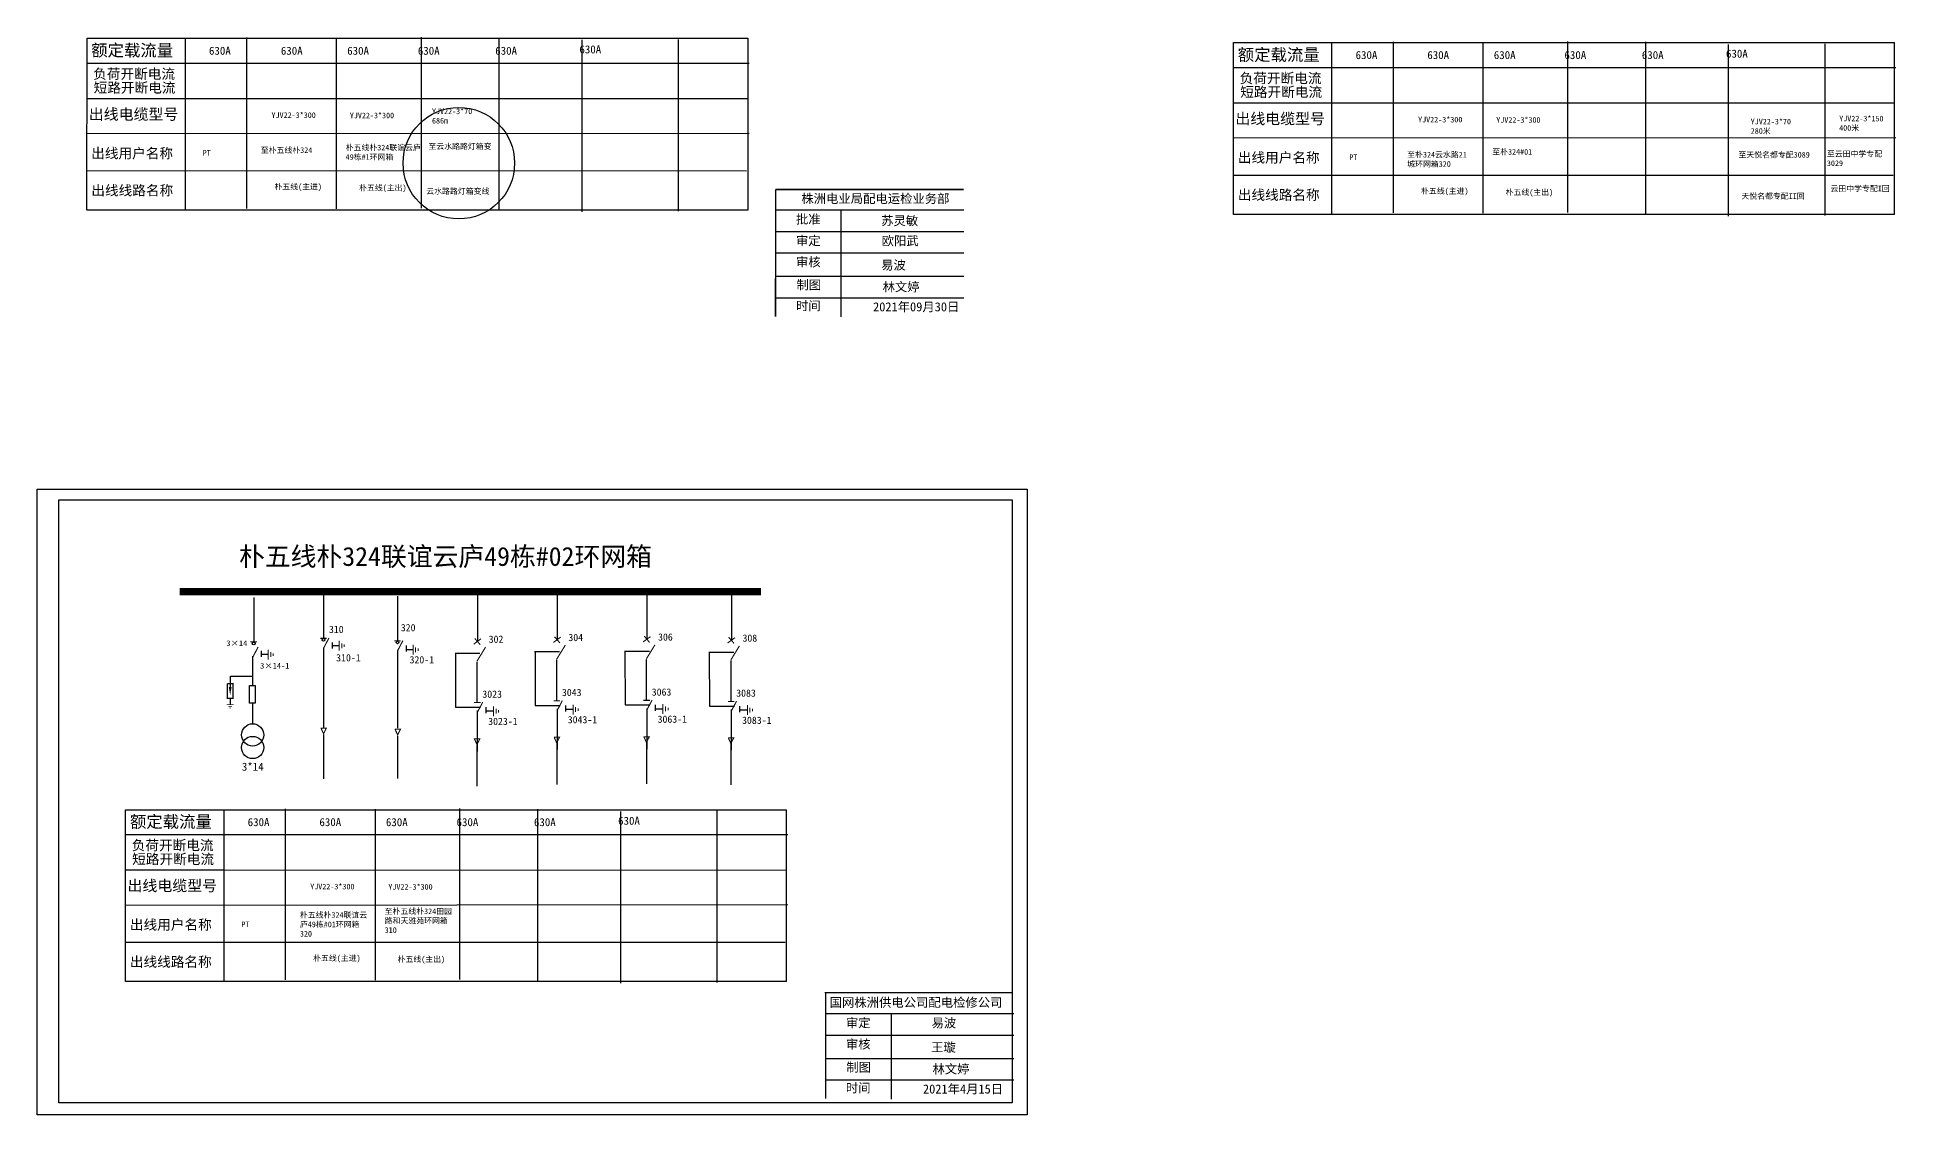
# Model space of a CAD drawing. Extents: x -251 to 1904, y -1451 to -24.
# Drawn here: x -251 to 960, y -1451 to -749 of the extents above; entities that cross this region are included whole.
import ezdxf

# ---------------------------------------------------------------- set-up
doc = ezdxf.new("R2010")
doc.units = 0
doc.header["$LTSCALE"] = 0.774411
doc.layers.get('0').update_dxf_attribs({"linetype": 'CONTINUOUS'})
doc.styles.add('_txtstyle_12.33_0_0', font='simsun.ttc', dxfattribs={"height": 12.32961})
doc.styles.add('_txtstyle_3.67_0_0', font='simsun.ttc', dxfattribs={"height": 3.669044})
doc.styles.add('HZ', font='')
doc.styles.add('KaiTi_GB2312_txtstyle_6.36_0_0', font='simkai_0.ttf', dxfattribs={"height": 6.362107})
doc.styles.add('SimSun_txtstyle_1.09_0_0', font='', dxfattribs={"height": 1.0944})
doc.styles.get("Standard").update_dxf_attribs({"font": '', "height": 2.5})
doc.styles.add('STYLE1', font='txt.shx', dxfattribs={"height": 2.6})
doc.styles.add('字体', font='simkai_0.ttf', dxfattribs={"height": 2.5})
doc.styles.get('HZ').set_extended_font_data('SimSun')
doc.styles.get('SimSun_txtstyle_1.09_0_0').set_extended_font_data('SimSun')
doc.styles.get('Standard').set_extended_font_data('SimSun')

# ---------------------------------------------------------------- blocks, each defined once
blk = doc.blocks.new('JD')
for points in [[(-2, 0.2), (-2, -0.2), (2, 0.2), (2, -0.2)], [(1, -1.2), (1, -0.8), (-1, -1.2), (-1, -0.8)], [(-0.5, -1.8), (-0.5, -2.2), (0.5, -1.8), (0.5, -2.2)]]:
    blk.add_trace(points)

msp = doc.modelspace()

# ---------------------------------------------------------------- linework, layer by layer
at = {"color": 0}
for p, q in [((-218.2, -862.1), (-218.1, -750.2)), ((-218.1, -750.2), (212.2, -750.2)), ((-114.3, -749.6), (-114.3, -861)), ((-55.8, -749.8), (-55.8, -861.2)), ((-0.6, -749.5), (-0.6, -860.8)), ((50, -749.8), (50, -861.7)), ((212.1, -750.2), (212.1, -862)), ((-154.2, -750.7), (-154.2, -862.1)), ((104, -751.3), (104, -863.2)), ((166.8, -750.9), (166.8, -862.7)), ((528.4, -865), (528.4, -753)), ((528.4, -753), (958.8, -753)), ((592.3, -753.5), (592.3, -864.9)), ((632.3, -752.5), (632.3, -863.9)), ((690.8, -752.7), (690.8, -864)), ((745.9, -752.3), (745.9, -863.7)), ((796.6, -752.6), (796.6, -864.5)), ((850.6, -754.2), (850.6, -866)), ((913.4, -753.7), (913.4, -865.6)), ((958.6, -753), (958.6, -864.9)), ((-218.1, -766.4), (213.1, -766.3)), ((528.5, -769.3), (959.7, -769.2)), ((-218, -789.4), (-154, -789.4)), ((-153.7, -789.4), (212.2, -789.5)), ((528.6, -792.2), (592.6, -792.2)), ((592.8, -792.2), (958.8, -792.3)), ((213.1, -812.1), (-218.1, -812.5)), ((959.7, -814.9), (528.5, -815.3)), ((211.3, -836.7), (-218.2, -836.6)), ((957.9, -839.5), (528.4, -839.5)), ((212.2, -862), (-218.1, -862.1)), ((958.8, -864.9), (528.4, -864.9)), ((-64.1, -1112.1), (-64.1, -1140.8)), ((-15.9, -1113.4), (-15.9, -1142.4)), ((36.2, -1111.2), (36.2, -1143.2)), ((88.1, -1110.1), (88.1, -1142.1)), ((146.5, -1109.8), (146.5, -1141.8)), ((201.5, -1110.5), (201.5, -1142.5)), ((-109.6, -1114.4), (-109.6, -1143.1)), ((-64.1, -1147.2), (-64.1, -1199.3)), ((-58.3, -1145.6), (-53.9, -1145.6)), ((-15.9, -1148.8), (-15.9, -1199.5)), ((-10.3, -1148.2), (-5.9, -1148.2)), ((73.3, -1149.5), (89.6, -1149.5)), ((131.8, -1149.2), (148.1, -1149.2)), ((132, -1149.4), (132.2, -1184.3)), ((-110.4, -1152.5), (-110.4, -1171.7)), ((-104.6, -1151.3), (-100.2, -1151.3)), ((21.5, -1150.6), (37.7, -1150.6)), ((21.7, -1150.9), (21.8, -1185.8)), ((35.7, -1156.1), (35.7, -1182.6)), ((73.6, -1149.7), (73.7, -1184.7)), ((87.5, -1155), (87.5, -1181.5)), ((146, -1154.6), (146, -1181.1)), ((186.8, -1149.9), (203.1, -1149.9)), ((187, -1150.1), (187.2, -1185)), ((201, -1155.3), (201, -1181.8)), ((-124.9, -1165.5), (-124.9, -1172.6)), ((-124.8, -1165.6), (-110.3, -1165.6)), ((-124.9, -1180.1), (-124.9, -1183.8)), ((-110.4, -1183.2), (-110.4, -1196.5)), ((21.8, -1185.8), (38.1, -1185.8)), ((73.7, -1184.7), (90, -1184.7)), ((132.2, -1184.3), (148.4, -1184.3)), ((187.2, -1185), (203.4, -1185)), ((36, -1188), (36, -1214.5)), ((42.1, -1188.2), (46.5, -1188.2)), ((87.9, -1186.9), (87.9, -1213.4)), ((93.9, -1187.1), (98.4, -1187.1)), ((146.3, -1186.5), (146.3, -1213)), ((152.4, -1186.8), (156.8, -1186.8)), ((201.3, -1187.2), (201.3, -1213.7)), ((207.4, -1187.5), (211.8, -1187.5)), ((-64.1, -1203.5), (-64.1, -1232.4)), ((-15.9, -1204.3), (-15.9, -1232.2)), ((87.7, -1209.5), (87.7, -1236)), ((146.1, -1209.2), (146.1, -1235.7)), ((201.1, -1209.9), (201.1, -1236.4)), ((35.8, -1210.6), (35.8, -1237.1)), ((-193, -1252.5), (237.4, -1252.5)), ((-193, -1364.4), (-193, -1252.5)), ((-129.1, -1253), (-129.1, -1364.3)), ((-89.1, -1251.9), (-89.1, -1363.3)), ((-30.6, -1252.1), (-30.6, -1363.5)), ((24.5, -1251.8), (24.5, -1363.1)), ((75.2, -1252.1), (75.2, -1363.9)), ((129.2, -1253.6), (129.2, -1365.5)), ((192, -1253.1), (192, -1365)), ((237.2, -1252.5), (237.2, -1364.3)), ((-192.9, -1268.7), (238.3, -1268.6)), ((-192.8, -1291.7), (-128.8, -1291.7)), ((-128.6, -1291.7), (237.4, -1291.8)), ((238.3, -1314.4), (-192.9, -1314.8)), ((236.5, -1339), (-193, -1338.9)), ((237.4, -1364.3), (-193, -1364.4))]:
    msp.add_line(p, q, dxfattribs=at)
at = {"color": 0, "linetype": 'Continuous'}
for p, q in [((230.3, -861.9), (352.8, -861.9)), ((272.8, -861.9), (272.8, -931.6)), ((230.3, -875.9), (352.8, -875.9)), ((230.3, -889.9), (352.8, -889.9)), ((230.3, -905.1), (352.8, -905.1)), ((230.3, -919.1), (352.8, -919.1)), ((262.8, -1385.2), (385.4, -1385.2)), ((305.4, -1385.6), (305.4, -1440.9)), ((262.8, -1399.2), (385.4, -1399.2)), ((262.8, -1414.4), (385.4, -1414.4)), ((262.8, -1428.4), (385.4, -1428.4))]:
    msp.add_line(p, q, dxfattribs=at)
at = {"color": 0, "linetype": 'Continuous', "const_width": 0.982}
for points in [[(230.3, -848.6), (230.2, -931.4)], [(230.3, -848.6), (352.8, -848.6)], [(262.1, -1371.6), (384.6, -1371.6)], [(262.8, -1371.2), (262.8, -1440.7)]]:
    msp.add_lwpolyline(points, dxfattribs=at)
at = {"linetype": 'Continuous'}
for points in [[(-250.6, -1043.8), (394, -1043.8), (394, -1451.2), (-250.6, -1451.2)], [(-236.5, -1050.8), (384.3, -1050.8), (384.3, -1443.3), (-236.5, -1443.3)]]:
    msp.add_lwpolyline(points, close=True, dxfattribs=at)
at = {"color": 0}
for points, const_width in [([(-157.9, -1110.5), (220.8, -1110.5)], 4.69), ([(-111.7, -1143.2), (-107.5, -1143.2)], 0.704), ([(-110.2, -1153.2), (-106.7, -1146.5)], 0.704), ([(-66.2, -1140.9), (-62.1, -1140.9)], 0.704), ([(-64.1, -1147.3), (-60.6, -1140.7)], 0.704), ([(-18, -1142.5), (-13.8, -1142.5)], 0.704), ([(-15.9, -1149), (-12.4, -1142.3)], 0.704), ([(33.7, -1144.7), (38.4, -1141.2)], 0.704), ([(34.4, -1141), (37.9, -1145)], 0.704), ([(35.8, -1155.8), (41.4, -1146.6)], 0.704), ([(85.6, -1143.6), (90.3, -1140.1)], 0.704), ([(86.3, -1139.9), (89.8, -1143.9)], 0.704), ([(87.6, -1154.6), (93.3, -1145.4)], 0.704), ([(144, -1143.2), (148.8, -1139.8)], 0.704), ([(144.7, -1139.5), (148.2, -1143.6)], 0.704), ([(146.1, -1154.3), (151.7, -1145.1)], 0.704), ([(199, -1143.9), (203.8, -1140.5)], 0.704), ([(199.7, -1140.2), (203.2, -1144.2)], 0.704), ([(201.1, -1155), (206.7, -1145.8)], 0.704), ([(-126.8, -1170.4), (-126.8, -1179.9), (-123, -1179.9), (-123, -1170.4), (-126.7, -1170.4)], 0.802), ([(33.9, -1182.7), (38.1, -1182.7)], 0.704), ([(36, -1189.2), (39.5, -1182.5)], 0.704), ([(85.8, -1181.6), (89.9, -1181.6)], 0.704), ([(87.9, -1188.1), (91.4, -1181.4)], 0.704), ([(144.2, -1181.3), (148.4, -1181.3)], 0.704), ([(146.3, -1187.8), (149.8, -1181.1)], 0.704), ([(199.2, -1182), (203.4, -1182)], 0.704), ([(201.3, -1188.5), (204.8, -1181.8)], 0.704), ([(-65.9, -1199.4), (-62.3, -1199.4), (-64.1, -1203), (-65.8, -1199.4)], 0.704), ([(-17.6, -1200.1), (-14, -1200.1), (-15.9, -1203.7), (-17.6, -1200)], 0.704), ([(34.1, -1206.4), (37.6, -1206.4), (35.8, -1210), (34.1, -1206.4)], 0.704), ([(85.9, -1205.3), (89.5, -1205.3), (87.7, -1208.9), (86, -1205.2)], 0.704), ([(144.4, -1205), (148, -1205), (146.1, -1208.6), (144.4, -1204.9)], 0.704), ([(199.4, -1205.7), (203, -1205.7), (201.1, -1209.3), (199.4, -1205.6)], 0.704)]:
    msp.add_lwpolyline(points, dxfattribs=dict(at, const_width=const_width))
for points in [[(-104.8, -1149.1), (-104.8, -1153)], [(-58.5, -1143.7), (-58.5, -1147.6)], [(-10.3, -1145.5), (-10.3, -1149.4)], [(41.5, -1185.7), (41.5, -1189.6)], [(93.4, -1184.6), (93.4, -1188.5)], [(151.8, -1184.3), (151.8, -1188.2)], [(206.8, -1185), (206.8, -1188.9)]]:
    msp.add_lwpolyline(points, dxfattribs=at)
msp.add_lwpolyline([(-124.9, -1172.5, 1.87, 0, 0), (-124.9, -1177.9, 0, 0, 0)], format="xyseb", dxfattribs=at)
at = {"color": 0, "linetype": 'Continuous'}
msp.add_lwpolyline([(-112.3, -1171.7), (-108.6, -1171.7), (-108.6, -1183.2), (-112.3, -1183.2)], close=True, dxfattribs=at)
at = {"color": 1, "linetype": 'Continuous'}
msp.add_circle((24, -831.5), 36.3, dxfattribs=at)
at = {"color": 0}
for centre in [(-109.6, -1144.2), (-64.1, -1141.8), (-15.9, -1143.5)]:
    msp.add_circle(centre, 0.901, dxfattribs=at)
at = {"color": 0, "linetype": 'Continuous'}
for centre in [(-110.3, -1203.8), (-110.3, -1212)]:
    msp.add_circle(centre, 7.26, dxfattribs=at)

# ---------------------------------------------------------------- block references
at = {"color": 0, "xscale": 1.641589076075547, "yscale": 1.641589076075547, "zscale": 1.641589076075199, "rotation": 90}
for p in [(-100.1, -1151.5), (-53.9, -1145.7), (-5.8, -1148.3), (46.6, -1188.4), (98.4, -1187.3), (156.9, -1186.9), (211.9, -1187.6)]:
    msp.add_blockref('JD', p, dxfattribs=at)
at = {"color": 0, "xscale": 1.12322772884545, "yscale": 1.123227728845904, "zscale": 1.123227728866948}
msp.add_blockref('JD', (-124.9, -1184), dxfattribs=at)

# ---------------------------------------------------------------- texts
at = {"color": 0, "style": 'HZ'}
for s, height, p in [('额定载流量', 7.82, (-215.4, -761.9)), ('额定载流量', 7.82, (531.2, -764.8)), ('负荷开断电流', 6.51, (-214.1, -776.6)), ('负荷开断电流', 6.51, (532.4, -779.4)), ('短路开断电流', 6.51, (-213.8, -785.6)), ('短路开断电流', 6.51, (532.8, -788.4)), ('出线电缆型号', 7.13, (-217, -803.2)), ('出线电缆型号', 7.13, (529.6, -806.1)), ('出线用户名称', 6.51, (-215.4, -828.3)), ('出线用户名称', 6.51, (531.2, -831.1)), ('出线线路名称', 6.51, (-215.3, -852.5)), ('出线线路名称', 6.51, (531.2, -855.4)), ('3×14', 3.64, (-127.4, -1145.9)), ('3×14-1', 3.64, (-105.4, -1160.6)), ('额定载流量', 7.82, (-190.2, -1264.2)), ('负荷开断电流', 6.51, (-189, -1278.9)), ('短路开断电流', 6.51, (-188.7, -1287.9)), ('出线电缆型号', 7.13, (-191.8, -1305.5)), ('出线用户名称', 6.51, (-190.2, -1330.6)), ('出线线路名称', 6.51, (-190.2, -1354.8))]:
    msp.add_text(s, height=height, dxfattribs=at).set_placement(p)
at = {"color": 0}
for s, height, p in [('630A', 5.21, (-138.7, -760.9)), ('630A', 5.21, (-91.9, -760.9)), ('630A', 5.21, (-48.7, -760.9)), ('630A', 5.21, (-2.7, -760.9)), ('630A', 5.21, (47.7, -760.9)), ('630A', 5.21, (102.5, -760)), ('630A', 5.21, (607.9, -763.7)), ('630A', 5.21, (654.6, -763.7)), ('630A', 5.21, (697.9, -763.7)), ('630A', 5.21, (743.9, -763.7)), ('630A', 5.21, (794.3, -763.7)), ('630A', 5.21, (849.1, -762.8)), ('310', 4.69, (-60.6, -1137.4)), ('320', 4.69, (-13.8, -1136.3)), ('302', 4.69, (43.4, -1143.8)), ('304', 4.69, (95.3, -1142.7)), ('306', 4.69, (153.7, -1142.4)), ('308', 4.69, (208.7, -1143.1)), ('310-1', 4.69, (-55.9, -1155.9)), ('320-1', 4.69, (-8.1, -1157.2)), ('3043', 4.69, (91.1, -1178.5)), ('3063', 4.69, (149.6, -1178.2)), ('3023', 4.69, (39.3, -1179.6)), ('3083', 4.69, (204.6, -1178.9)), ('3023-1', 4.69, (43.1, -1197.3)), ('3043-1', 4.69, (94.9, -1196.2)), ('3063-1', 4.69, (153.4, -1195.9)), ('3083-1', 4.69, (208.4, -1196.6)), ('3*14', 5.21, (-117.3, -1227.1)), ('630A', 5.21, (-113.5, -1263.2)), ('630A', 5.21, (-66.8, -1263.2)), ('630A', 5.21, (-23.5, -1263.2)), ('630A', 5.21, (22.5, -1263.2)), ('630A', 5.21, (72.9, -1263.2)), ('630A', 5.21, (127.7, -1262.3))]:
    msp.add_text(s, height=height, dxfattribs=at).set_placement(p)
at = {"color": 7, "linetype": 'Continuous', "attachment_point": 1}
for s, insert, char_height, width, style in [('YJV22-3*300', (-98, -798.4), 3.669, 40.378, '_txtstyle_3.67_0_0'), ('YJV22-3*300', (-47, -798.6), 3.669, 40.378, '_txtstyle_3.67_0_0'), ('YJV22-3*70\\P686m', (6.5, -795.9), 3.67, 40.378, '_txtstyle_3.67_0_0'), ('YJV22-3*300', (648.6, -801.3), 3.669, 40.378, '_txtstyle_3.67_0_0'), ('YJV22-3*300', (699.5, -801.5), 3.669, 40.378, '_txtstyle_3.67_0_0'), ('YJV22-3*70\\P280{\\fSimSun|b0|i0|c134|p2;米}', (865.2, -802.6), 3.669, 40.378, '_txtstyle_3.67_0_0'), ('YJV22-3*150\\P400{\\fSimSun|b0|i0|c134|p2;米}', (922.8, -800.6), 3.669, 40.378, '_txtstyle_3.67_0_0'), ('至朴五线朴324', (-105, -821.2), 3.67, 40.378, '_txtstyle_3.67_0_0'), ('{\\fSimSun|b0|i0|c134|p2;朴五线朴}324{\\fSimSun|b0|i0|c134|p2;联谊云庐49栋#1环网箱}', (-49.7, -819.5), 3.669, 47.698, '_txtstyle_3.67_0_0'), ('{\\fSimSun|b0|i0|c134|p2;至云水路路灯箱变}', (4.2, -818.7), 3.669, 47.698, '_txtstyle_3.67_0_0'), ('至朴324#01', (696.9, -822.3), 3.67, 47.698, '_txtstyle_3.67_0_0'), ('至朴324云水路21城环网箱320', (641.5, -824.1), 3.669, 40.378, '_txtstyle_3.67_0_0'), ('{\\fSimSun|b0|i0|c134|p2;至天悦名都专配3089}', (857.2, -824.2), 3.669, 47.698, '_txtstyle_3.67_0_0'), ('{\\fSimSun|b0|i0|c134|p2;至云田中学专配3029}', (914.8, -823.6), 3.669, 37.813, '_txtstyle_3.67_0_0'), ('朴五线(主进)', (-96.1, -845), 3.67, 40.378, '_txtstyle_3.67_0_0'), ('朴五线(主出)', (-41, -845.7), 3.67, 40.378, '_txtstyle_3.67_0_0'), ('{\\fSimSun|b0|i0|c134|p2;云田中学专配I回}', (917.1, -846.2), 3.669, 37.813, '_txtstyle_3.67_0_0'), ('{\\fSimSun|b0|i0|c134|p2;云水路路灯箱变线}', (2.8, -847.9), 3.669, 47.698, '_txtstyle_3.67_0_0'), ('朴五线(主进)', (650.5, -847.8), 3.67, 40.378, '_txtstyle_3.67_0_0'), ('朴五线(主出)', (705.6, -848.6), 3.67, 40.378, '_txtstyle_3.67_0_0'), ('{\\fSimSun|b0|i0|c134|p2;天悦名都专配II回}', (859.1, -851.1), 3.669, 47.698, '_txtstyle_3.67_0_0'), ('林文婷', (299.9, -909.1), 5.89, 46.096, 'SimSun_txtstyle_1.09_0_0'), ('2021年09月30日', (293.7, -922.1), 5.894, 86.218, 'KaiTi_GB2312_txtstyle_6.36_0_0'), ('{\\fSimSun|b0|i0|c134|p2;朴五线朴\\fSimSun|b0|i0|c0|p2;324\\fSimSun|b0|i0|c134|p2;联谊云庐49栋#02环网箱}', (-119.2, -1081.4), 12.33, 302.752, '_txtstyle_12.33_0_0'), ('{\\fSimSun|b0|i0|c0|p2;YJV22-3*300}', (-72.8, -1300.7), 3.669, 40.378, '_txtstyle_3.67_0_0'), ('{\\fSimSun|b0|i0|c0|p2;YJV22-3*300}', (-21.9, -1300.9), 3.669, 40.378, '_txtstyle_3.67_0_0'), ('{\\fSimSun|b0|i0|c134|p2;朴五线朴324联谊云庐49栋#01环网箱320}', (-79.5, -1319.2), 3.669, 44.316, '_txtstyle_3.67_0_0'), ('{\\fSimSun|b0|i0|c134|p2;至朴五线朴\\fSimSun|b0|i0|c0|p2;324\\fSimSun|b0|i0|c134|p2;田园路和天雅苑环网箱310}', (-24.3, -1316.8), 3.669, 45.351, '_txtstyle_3.67_0_0'), ('朴五线(主进)', (-70.9, -1347.3), 3.67, 40.378, '_txtstyle_3.67_0_0'), ('朴五线(主出)', (-15.9, -1348), 3.67, 40.378, '_txtstyle_3.67_0_0'), ('林文婷', (332.4, -1418.4), 5.89, 46.096, 'SimSun_txtstyle_1.09_0_0'), ('2021{\\fSimSun|b0|i0|c134|p2;年}4{\\fSimSun|b0|i0|c134|p2;月15日}', (326.2, -1431.4), 5.894, 86.218, 'KaiTi_GB2312_txtstyle_6.36_0_0')]:
    msp.add_mtext(s, dxfattribs=dict(at, insert=insert, char_height=char_height, width=width, style=style))
at = {"color": 0, "linetype": 'Continuous', "attachment_point": 1}
for s, insert, char_height, width, style in [('{\\fSimSun|b0|i0|c134|p2;PT}', (-142.8, -823), 3.669, 40.378, 'STYLE1'), ('{\\fSimSun|b0|i0|c134|p2;PT}', (603.8, -825.8), 3.669, 40.378, 'STYLE1'), ('株洲电业局配电运检业务部', (247, -851.6), 5.894, 161.146, '字体'), ('{\\fKaiTi_GB2312|b0|i0|c134|p49;批准}', (243.5, -865), 5.894, 46.096, '字体'), ('苏灵敏', (299, -866), 5.89, 46.096, '字体'), ('\\f\uffbfﾬￌﾣﾤ_GB2312|b0|i0|c134|p49;审定', (243.5, -879), 5.894, 46.096, '字体'), ('欧阳武', (299.3, -879.1), 5.89, 46.096, '字体'), ('\\f\uffbfﾬￌﾣﾤ_GB2312|b0|i0|c134|p49;审核', (243.5, -892.9), 5.894, 46.096, '字体'), ('易波', (299, -894.9), 5.89, 46.096, '字体'), ('\\f\uffbfﾬￌﾣﾤ_GB2312|b0|i0|c134|p49;制图', (243.8, -907.8), 5.894, 46.096, '字体'), ('\\f\uffbfﾬￌﾣﾤ_GB2312|b0|i0|c134|p49;时间', (243.5, -921.4), 5.894, 46.096, '字体'), ('{\\fSimSun|b0|i0|c134|p2;PT}', (-117.6, -1325.3), 3.669, 40.378, 'STYLE1'), ('国网株洲供电公司配电检修公司', (265.4, -1375), 5.894, 161.146, '字体'), ('\\f\uffbfﾬￌﾣﾤ_GB2312|b0|i0|c134|p49;审定', (276, -1388.3), 5.894, 46.096, '字体'), ('易波', (331.8, -1388.4), 5.89, 46.096, '字体'), ('\\f\uffbfﾬￌﾣﾤ_GB2312|b0|i0|c134|p49;审核', (276, -1402.2), 5.894, 46.096, '字体'), ('王璇', (331.5, -1404.2), 5.89, 46.096, '字体'), ('\\f\uffbfﾬￌﾣﾤ_GB2312|b0|i0|c134|p49;制图', (276.3, -1417.2), 5.894, 46.096, '字体'), ('\\f\uffbfﾬￌﾣﾤ_GB2312|b0|i0|c134|p49;时间', (276, -1430.7), 5.894, 46.096, '字体')]:
    msp.add_mtext(s, dxfattribs=dict(at, insert=insert, char_height=char_height, width=width, style=style))

doc.saveas('drawing.dxf')
